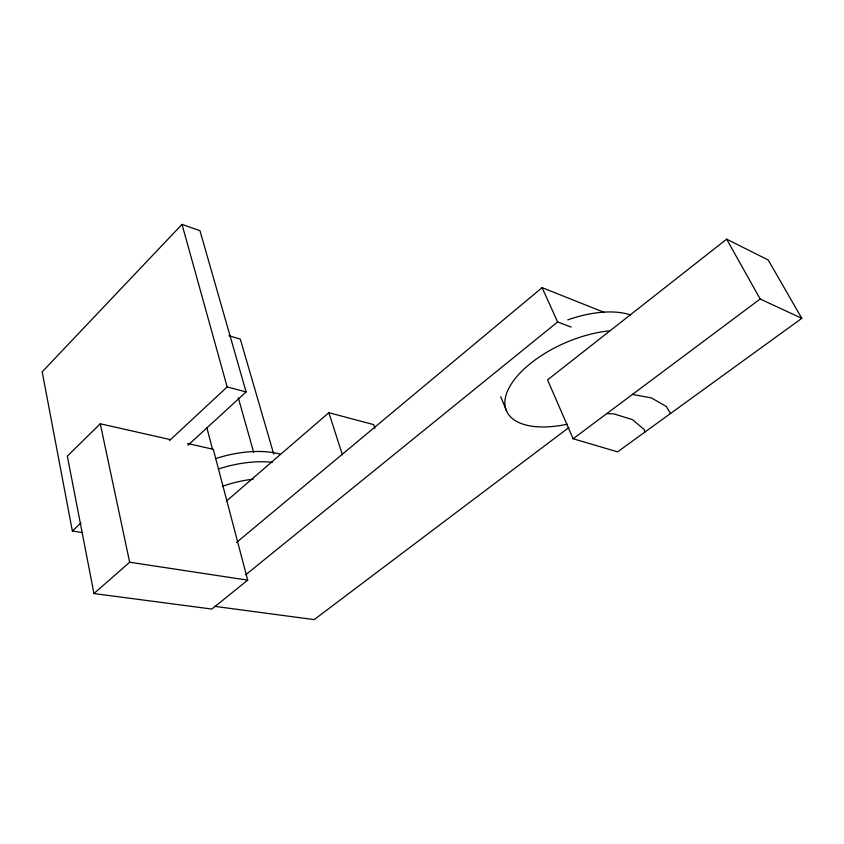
<?xml version="1.0" encoding="UTF-8"?>
<svg xmlns="http://www.w3.org/2000/svg" width="844" height="844" viewBox="0 0 844 844"><rect width="100%" height="100%" fill="white"/><g stroke="black" fill="none" stroke-linecap="round" stroke-linejoin="round"><path stroke-width="1.27" d="M188.001 445.242L246.11 391.943L199.954 230.686L182.019 224.377L42.2 371.835L72.341 530.981L82.374 532.627M169.623 439.439L100.267 423.783L67.341 456.119L93.958 593.554L211.844 609.062L247.703 580.144L213.289 449.303L187.6 443.501M72.341 530.981L80.992 522.921M169.465 440.61L227.163 386.921L246.11 391.943M93.958 593.554L129.66 562.231L247.703 580.144M226.403 501.136L328.833 412.705L373.649 424.606L374.926 428.319M236.436 542.555L542.101 287.646L604.494 312.512M245.72 574.775L557.62 321.954L571.135 327.061M726.642 239.158L547.545 379.895L573.129 438.753L617.597 451.856L801.8 318.336L768.23 260.015L726.642 239.158L760.17 299.008L801.8 318.336M568.93 427.497L314.179 619.623L214.365 606.308M573.129 438.753L760.17 299.008M606.825 413.571L613.947 413.908L632.536 419.668L644.099 429.417L644.932 432.044M632.462 394.422L651.431 397.946L666.211 406.386L670.484 413.518M228.935 335.743L240.297 339.098L273.751 454.146M542.101 287.646L557.62 321.954M500.714 396.638L506.685 411.25M328.833 412.705L342.411 454.768M238.303 397.788L253.654 452.289M182.019 224.377L227.163 386.921M206.885 427.855L212.561 449.472M100.267 423.783L129.66 562.231M218.301 469.032A73.491 35.68 -15.5 0 1 272.443 462.322M215.568 458.651A73.143 35.954 -15.5 0 1 280.408 454.188M222.288 486.387A65.916 31.502 -15.6 0 1 253.211 479.213M567.748 319.876A80.655 39.805 -23.4 0 1 630.573 314.96M567.221 424.205A81.372 39.246 -23.3 0 1 507.803 390.413A81.372 39.246 -23.3 0 1 608.862 330.922"/></g></svg>
